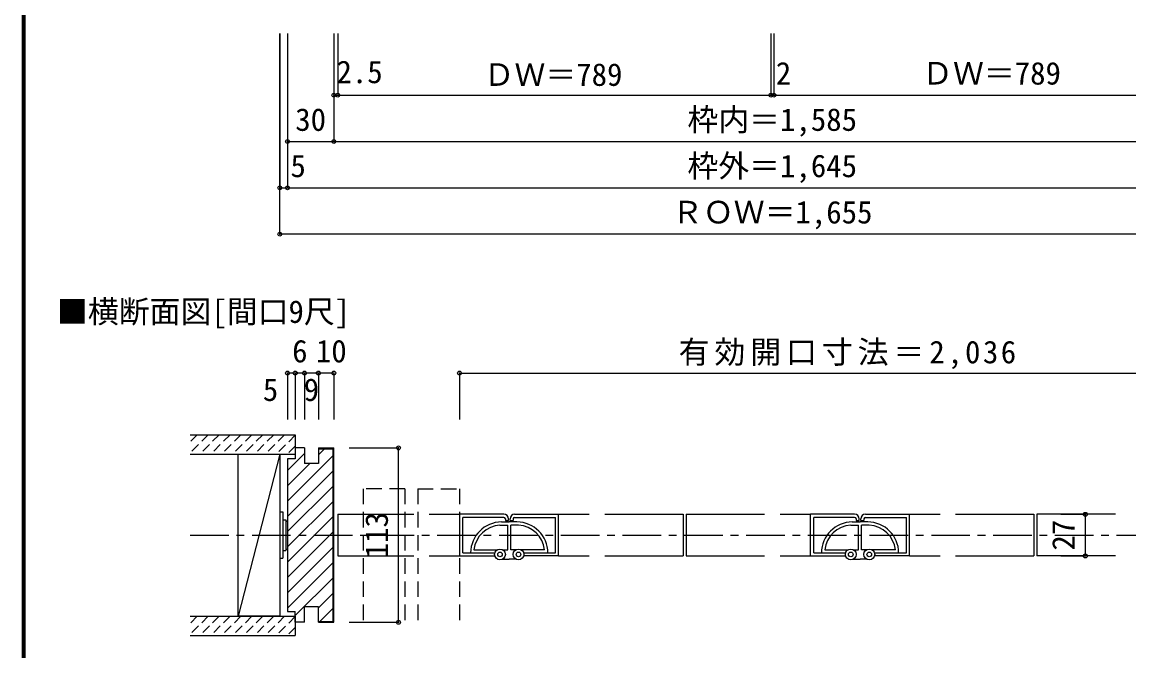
# Model space of a CAD drawing. Units: millimetres at full size, sheet at 1:5; some dimension numbers follow another scale. Extents: x -973 to 977, y -718 to 696.
# Drawn here: x -973 to -257, y -39 to 368 of the extents above; entities that cross this region are included whole.
import ezdxf
from ezdxf.enums import TextEntityAlignment as Align

# ---------------------------------------------------------------- set-up
doc = ezdxf.new("R2010")
doc.units = ezdxf.units.MM
doc.header["$LTSCALE"] = 5
doc.header["$PDMODE"] = 32
doc.header["$PDSIZE"] = 2.5
for name, pattern in [('CHAIN1', [8, 5, -1, 1, -1]), ('DASHED1', [1.8, 1.2, -0.6]), ('DASHED2', [3, 2, -1])]:
    doc.linetypes.add(name, pattern=pattern)
for name, color, linetype in [('0-0', 2, 'DASHED2'), ('0-1', 4, 'CHAIN1'), ('0-2', 7, 'Continuous'), ('0-3', 2, 'Continuous'), ('0-4', 3, 'Continuous'), ('0-6', 6, 'Continuous'), ('0-7', 7, 'Continuous'), ('0-A', 7, 'Continuous'), ('0-B', 7, 'Continuous'), ('0-C', 4, 'DASHED1'), ('F-1', 6, 'Continuous')]:
    doc.layers.add(name, color=color, linetype=linetype)
doc.styles.add('ＭＳ ゴシック', font='')
doc.styles.get('ＭＳ ゴシック').set_extended_font_data('MS Gothic')

msp = doc.modelspace()

# ---------------------------------------------------------------- linework, layer by layer
at = {"layer": '0-0'}
for p, q in [((-725.45, 65.892), (-752.45, 65.892)), ((-752.45, 65.892), (-752.45, -20.608)), ((-725.45, 65.892), (-725.45, -20.608)), ((-717.05, 65.892), (-690.05, 65.892)), ((-717.05, 65.892), (-717.05, -20.608)), ((-690.05, 65.892), (-690.05, -20.608))]:
    msp.add_line(p, q, dxfattribs=at)
at = {"layer": '0-1'}
msp.add_line((-864.45, 35.892), (3.198, 35.892), dxfattribs=at)
at = {"layer": '0-2'}
for p, q in [((-833.45, 88.392), (-806.45, 88.392)), ((-833.45, -16.608), (-833.45, 88.392)), ((-806.45, 88.392), (-833.45, -16.608)), ((-806.45, 88.392), (-806.45, -16.608)), ((-806.45, -16.608), (-833.45, -16.608))]:
    msp.add_line(p, q, dxfattribs=at)
at = {"layer": '0-3'}
for p, q in [((-864.45, 100.892), (-796.45, 100.892)), ((-796.45, 100.892), (-796.45, 88.392)), ((-864.45, 88.392), (-796.45, 88.392)), ((-864.45, -16.608), (-796.45, -16.608)), ((-796.45, -16.608), (-796.45, -29.108)), ((-864.45, -29.108), (-796.45, -29.108))]:
    msp.add_line(p, q, dxfattribs=at)
at = {"layer": '0-4'}
for p, q in [((-796.45, 92.392), (-796.45, 85.392)), ((-790.45, 92.392), (-796.45, 92.392)), ((-790.45, 92.392), (-790.45, 82.392)), ((-781.45, 92.392), (-781.45, 82.392)), ((-781.45, 92.392), (-771.45, 92.392)), ((-781.45, 91.892), (-771.95, 91.892)), ((-771.95, -20.108), (-771.95, 91.892)), ((-771.45, -20.608), (-771.45, 92.392)), ((-801.45, 85.392), (-801.45, -13.608)), ((-796.45, 85.392), (-801.45, 85.392)), ((-781.45, 82.392), (-790.45, 82.392)), ((-801.45, -13.608), (-796.45, -13.608)), ((-796.45, -20.608), (-796.45, -13.608)), ((-790.45, -20.608), (-790.45, -10.608)), ((-781.45, -10.608), (-790.45, -10.608)), ((-781.45, -20.608), (-781.45, -10.608)), ((-790.45, -20.608), (-796.45, -20.608)), ((-781.45, -20.108), (-771.95, -20.108)), ((-781.45, -20.608), (-771.45, -20.608))]:
    msp.add_line(p, q, dxfattribs=at)
at = {"layer": '0-6'}
for p, q in [((-768.95, 49.392), (-768.95, 22.392)), ((-768.95, 49.392), (-719.646, 49.392)), ((-709.646, 49.392), (-689.842, 49.392)), ((-625.842, 49.392), (-606.038, 49.392)), ((-596.038, 49.392), (-545.234, 49.392)), ((-545.234, 49.392), (-545.234, 22.392)), ((-543.234, 49.392), (-543.234, 22.392)), ((-543.234, 49.392), (-492.43, 49.392)), ((-482.43, 49.392), (-462.626, 49.392)), ((-398.626, 49.392), (-378.822, 49.392)), ((-368.822, 49.392), (-318.018, 49.392)), ((-318.018, 49.392), (-318.018, 22.392)), ((-316.018, 49.392), (-316.018, 22.392)), ((-265.214, 49.392), (-316.018, 49.392)), ((-768.95, 22.392), (-719.646, 22.392)), ((-709.646, 22.392), (-689.842, 22.392)), ((-625.842, 22.392), (-606.038, 22.392)), ((-596.038, 22.392), (-545.234, 22.392)), ((-543.234, 22.392), (-492.43, 22.392)), ((-482.43, 22.392), (-462.626, 22.392)), ((-398.626, 22.392), (-378.822, 22.392)), ((-368.822, 22.392), (-318.018, 22.392)), ((-265.214, 22.392), (-316.018, 22.392))]:
    msp.add_line(p, q, dxfattribs=at)
at = {"layer": '0-7'}
for p, q in [((-806.45, 50.893), (-804.45, 50.893)), ((-806.45, 50.893), (-806.45, 20.892)), ((-804.45, 50.893), (-804.45, 20.892)), ((-804.45, 45.893), (-802.45, 45.893)), ((-802.45, 45.893), (-802.45, 25.893)), ((-802.45, 44.893), (-801.45, 44.893)), ((-689.842, 22.392), (-689.842, 49.392)), ((-661.342, 49.392), (-689.842, 49.392)), ((-687.842, 24.392), (-687.842, 47.392)), ((-661.342, 47.392), (-687.842, 47.392)), ((-662.842, 44.392), (-657.842, 44.392)), ((-660.342, 46.392), (-660.342, 45.392)), ((-660.342, 45.392), (-658.342, 45.392)), ((-658.342, 45.392), (-658.342, 46.392)), ((-652.842, 44.392), (-657.842, 44.392)), ((-657.342, 45.392), (-657.342, 46.392)), ((-657.342, 45.392), (-655.342, 45.392)), ((-655.342, 46.392), (-655.342, 45.392)), ((-654.342, 49.392), (-625.842, 49.392)), ((-654.342, 47.392), (-627.842, 47.392)), ((-627.842, 24.392), (-627.842, 47.392)), ((-625.842, 22.392), (-625.842, 49.392)), ((-462.626, 22.392), (-462.626, 49.392)), ((-434.126, 49.392), (-462.626, 49.392)), ((-460.626, 24.392), (-460.626, 47.392)), ((-434.126, 47.392), (-460.626, 47.392)), ((-435.626, 44.392), (-430.626, 44.392)), ((-433.126, 46.392), (-433.126, 45.392)), ((-433.126, 45.392), (-431.126, 45.392)), ((-431.126, 45.392), (-431.126, 46.392)), ((-425.626, 44.392), (-430.626, 44.392)), ((-430.126, 45.392), (-430.126, 46.392)), ((-430.126, 45.392), (-428.126, 45.392)), ((-428.126, 46.392), (-428.126, 45.392)), ((-427.126, 49.392), (-398.626, 49.392)), ((-427.126, 47.392), (-400.626, 47.392)), ((-400.626, 24.392), (-400.626, 47.392)), ((-398.626, 22.392), (-398.626, 49.392)), ((-663.842, 42.364), (-658.842, 42.364)), ((-658.842, 26.392), (-658.842, 42.364)), ((-651.842, 42.364), (-656.842, 42.364)), ((-656.842, 26.392), (-656.842, 42.364)), ((-436.626, 42.364), (-431.626, 42.364)), ((-431.626, 26.392), (-431.626, 42.364)), ((-424.626, 42.364), (-429.626, 42.364)), ((-429.626, 26.392), (-429.626, 42.364)), ((-804.45, 25.893), (-802.45, 25.893)), ((-802.45, 26.892), (-801.45, 26.892)), ((-689.842, 22.392), (-667.196, 22.392)), ((-687.842, 24.392), (-667.196, 24.392)), ((-680.731, 26.392), (-665.645, 26.392)), ((-662.039, 26.392), (-658.842, 26.392)), ((-653.645, 26.392), (-656.842, 26.392)), ((-634.954, 26.392), (-650.039, 26.392)), ((-648.488, 24.392), (-627.842, 24.392)), ((-625.842, 22.392), (-648.488, 22.392)), ((-462.626, 22.392), (-439.98, 22.392)), ((-460.626, 24.392), (-439.98, 24.392)), ((-453.515, 26.392), (-438.429, 26.392)), ((-434.823, 26.392), (-431.626, 26.392)), ((-426.429, 26.392), (-429.626, 26.392)), ((-407.738, 26.392), (-422.823, 26.392)), ((-421.272, 24.392), (-400.626, 24.392)), ((-398.626, 22.392), (-421.272, 22.392)), ((-806.45, 20.892), (-804.45, 20.892)), ((-662.039, 20.392), (-657.842, 20.392)), ((-653.645, 20.392), (-657.842, 20.392)), ((-434.823, 20.392), (-430.626, 20.392)), ((-426.429, 20.392), (-430.626, 20.392))]:
    msp.add_line(p, q, dxfattribs=at)
for centre, radius in [((-663.842, 23.392), 3.5), ((-663.842, 23.392), 1.5), ((-651.842, 23.392), 3.5), ((-651.842, 23.392), 1.5), ((-436.626, 23.392), 3.5), ((-436.626, 23.392), 1.5), ((-424.626, 23.392), 3.5), ((-424.626, 23.392), 1.5)]:
    msp.add_circle(centre, radius, dxfattribs=at)
for centre, radius, start, end in [((-662.842, 24.392), 20, 90, 180), ((-661.342, 46.392), 3, 0, 90), ((-661.342, 46.392), 1, 0, 90), ((-654.342, 46.392), 3, 90, 180), ((-654.342, 46.392), 1, 90, 180), ((-652.842, 24.392), 20, 0, 90), ((-435.626, 24.392), 20, 90, 180), ((-434.126, 46.392), 3, 0, 90), ((-434.126, 46.392), 1, 0, 90), ((-427.126, 46.392), 3, 90, 180), ((-427.126, 46.392), 1, 90, 180), ((-425.626, 24.392), 20, 0, 90), ((-662.842, 24.392), 18, 93.18474, 173.62063), ((-652.842, 24.392), 18, 6.37937, 86.81526), ((-435.626, 24.392), 18, 93.18474, 173.62063), ((-425.626, 24.392), 18, 6.37937, 86.81526)]:
    msp.add_arc(centre, radius, start, end, dxfattribs=at)
at = {"layer": '0-B', "color": 4}
for p, q in [((-806.45, 360.892), (-806.45, 260.892)), ((-806.45, 230.892), (-806.45, 360.892)), ((-801.45, 360.892), (-801.45, 260.892)), ((-771.45, 360.892), (-771.45, 290.892)), ((-768.95, 360.892), (-768.95, 320.892)), ((-488.43, 360.892), (-488.43, 320.892)), ((-486.43, 360.892), (-486.43, 320.892)), ((-771.45, 320.892), (-203.41, 320.892)), ((-801.45, 290.892), (-173.41, 290.892)), ((-806.45, 260.892), (-168.41, 260.892)), ((-168.41, 230.892), (-806.45, 230.892)), ((-771.45, 140.892), (-801.45, 140.892)), ((-801.45, 140.892), (-801.45, 110.892)), ((-796.45, 140.892), (-796.45, 110.892)), ((-790.45, 140.892), (-790.45, 110.892)), ((-781.45, 140.892), (-781.45, 110.892)), ((-771.45, 140.892), (-771.45, 110.892)), ((-690.05, 140.892), (-171.202, 140.892)), ((-690.05, 140.892), (-690.05, 110.892)), ((-761.45, 92.392), (-729.54, 92.392)), ((-729.54, -20.607), (-729.54, 92.392)), ((-300.648, 49.392), (-284.697, 49.392)), ((-761.45, -20.607), (-729.54, -20.607))]:
    msp.add_line(p, q, dxfattribs=at)
msp.add_lwpolyline([(-300.648, 22.392), (-284.697, 22.392), (-284.697, 49.392)], dxfattribs=at)
at = {"layer": '0-B'}
for p in [(-771.45, 320.892), (-768.95, 320.892), (-488.43, 320.892), (-486.43, 320.892), (-801.45, 290.892), (-771.45, 290.892), (-806.45, 260.892), (-801.45, 260.892), (-806.45, 230.892), (-801.45, 140.892), (-796.45, 140.892), (-790.45, 140.892), (-781.45, 140.892), (-771.45, 140.892), (-690.05, 140.892), (-729.54, 92.392), (-284.697, 49.392), (-284.697, 22.392), (-729.54, -20.607)]:
    msp.add_point(p, dxfattribs=at)
at = {"layer": '0-C'}
for p, q in [((-859.872, 100.892), (-864.45, 96.314)), ((-852.801, 100.892), (-864.45, 89.243)), ((-845.73, 100.892), (-858.23, 88.392)), ((-838.659, 100.892), (-851.159, 88.392)), ((-831.588, 100.892), (-844.088, 88.392)), ((-824.517, 100.892), (-837.017, 88.392)), ((-817.446, 100.892), (-829.946, 88.392)), ((-810.375, 100.892), (-822.875, 88.392)), ((-803.304, 100.892), (-815.804, 88.392)), ((-796.45, 100.674), (-808.732, 88.392)), ((-796.45, 93.603), (-801.661, 88.392)), ((-859.872, -16.608), (-864.45, -21.186)), ((-852.801, -16.608), (-864.45, -28.257)), ((-845.73, -16.608), (-858.23, -29.108)), ((-838.659, -16.608), (-851.159, -29.108)), ((-831.588, -16.608), (-844.088, -29.108)), ((-824.517, -16.608), (-837.017, -29.108)), ((-817.446, -16.608), (-829.946, -29.108)), ((-810.375, -16.608), (-822.875, -29.108)), ((-803.304, -16.608), (-815.804, -29.108)), ((-796.45, -16.826), (-808.732, -29.108)), ((-796.45, -23.897), (-801.661, -29.108))]:
    msp.add_line(p, q, dxfattribs=at)
at = {"layer": '0-C', "linetype": 'Continuous'}
for p, q in [((-801.45, 77.753), (-790.45, 88.753)), ((-801.45, 57.954), (-771.95, 87.454)), ((-796.45, 91.976), (-796.034, 92.392)), ((-781.45, 87.854), (-777.412, 91.892)), ((-801.45, 67.854), (-786.912, 82.392)), ((-801.45, 48.055), (-771.95, 77.555)), ((-801.45, 38.155), (-771.95, 67.655)), ((-801.45, 28.256), (-771.95, 57.756)), ((-801.45, 18.356), (-771.95, 47.856)), ((-801.45, 8.457), (-771.95, 37.957)), ((-801.45, -1.443), (-771.95, 28.057)), ((-801.45, -11.342), (-771.95, 18.158)), ((-796.45, -16.242), (-771.95, 8.258)), ((-781.45, -11.141), (-771.95, -1.641)), ((-780.517, -20.108), (-771.95, -11.541)), ((-790.917, -20.608), (-790.45, -20.141))]:
    msp.add_line(p, q, dxfattribs=at)
at = {"layer": 'F-1'}
for p, q in [((-973.347, 695.833), (-973.347, -700.833)), ((-972.514, 695.833), (-972.514, -700.833)), ((-971.68, 695.833), (-971.68, -700.833))]:
    msp.add_line(p, q, dxfattribs=at)

# ---------------------------------------------------------------- texts
at = {"layer": '0-A', "style": 'ＭＳ ゴシック'}
msp.add_text('■横断面図[間口9尺]', height=14.66, dxfattribs=at).set_placement((-950.772, 168.971), align=Align.BOTTOM_LEFT)
at = {"layer": '0-B', "style": 'ＭＳ ゴシック'}
for s, p in [('2.5', (-769.733, 324.279)), ('ＤＷ＝789', (-674.44, 322.545)), ('2', (-485.18, 323.392)), ('ＤＷ＝789', (-390.42, 323.392)), ('30', (-796.45, 293.392)), ('枠内＝1,585', (-542.43, 293.392)), ('5', (-799.551, 263.392)), ('枠外＝1,645', (-542.43, 263.392)), ('ＲＯＷ＝1,655', (-552.43, 233.392)), ('6', (-798.45, 143.392)), ('10', (-783.068, 143.392)), ('5', (-817.434, 118.392)), ('9', (-790.95, 118.392))]:
    msp.add_text(s, height=14.66, dxfattribs=at).set_placement(p, align=Align.BOTTOM_LEFT)
for s, p in [('113', (-732.04, 20.893)), ('27', (-287.197, 25.892))]:
    msp.add_text(s, height=14.66, rotation=90, dxfattribs=at).set_placement(p, align=Align.BOTTOM_LEFT)
at = {"layer": '0-B', "insert": (-548.126, 143.392), "char_height": 14.66, "attachment_point": 7, "style": 'ＭＳ ゴシック'}
msp.add_mtext('\\T1.16;有効開口寸法＝2,036', dxfattribs=at)

doc.saveas('drawing.dxf')
